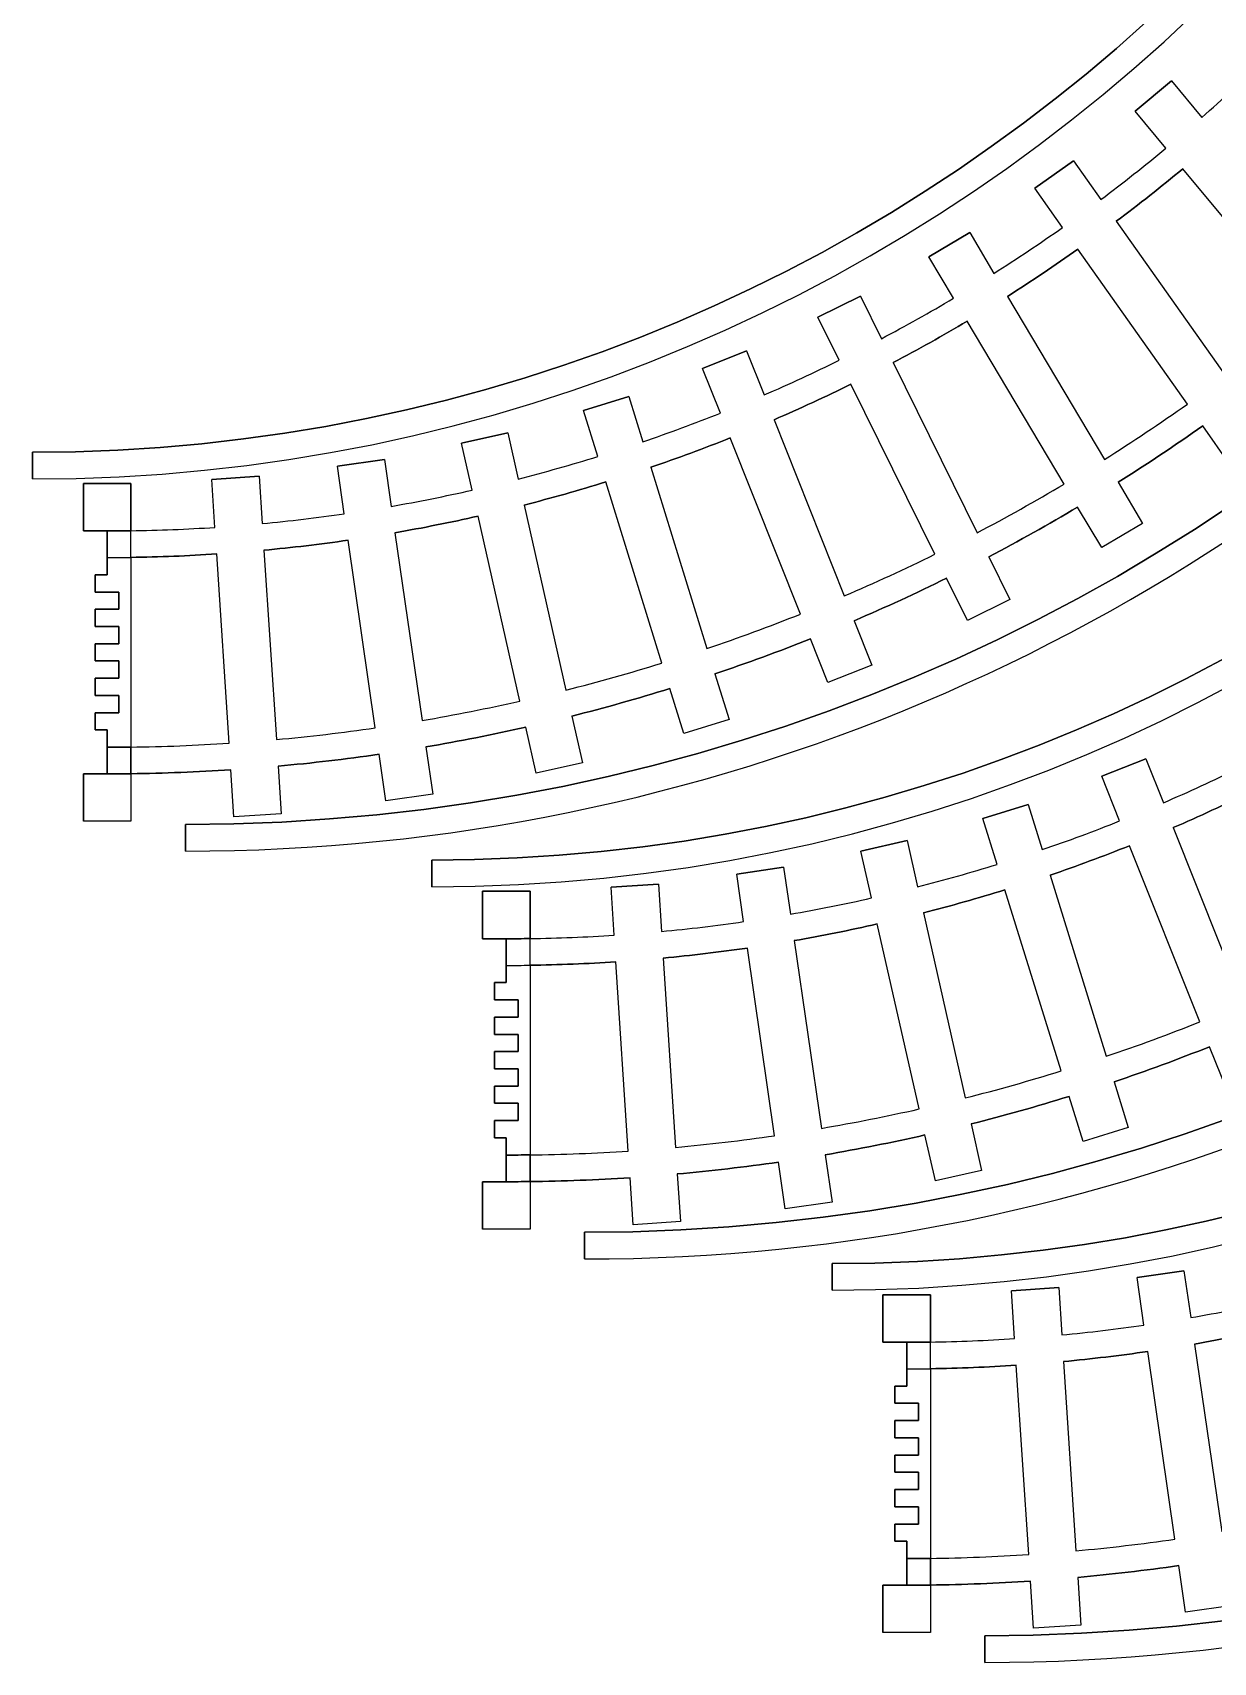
# Model space of a CAD drawing. Header units: millimetres. Extents: x 32 to 618, y 131 to 681.
# Drawn here: x 68.3 to 267.6, y 197.8 to 472.8 of the extents above; entities that cross this region are included whole.
import ezdxf

# ---------------------------------------------------------------- set-up
doc = ezdxf.new("R2010")
doc.units = ezdxf.units.MM
doc.layers.add('TechDraw', color=7, linetype='CONTINUOUS')

msp = doc.modelspace()

# ---------------------------------------------------------------- linework, layer by layer
at = {"layer": 'TechDraw', "color": 7}
for points in [[(259.5295, 453.2931), (254.3435, 459.5318), (260.4954, 464.6458), (265.6083, 458.4952)], [(259.5295, 453.2931), (254.3435, 459.5318), (260.4954, 464.6458), (265.6083, 458.4952)], [(260.4954, 464.6458), (254.3435, 459.5318)], [(260.4954, 464.6458), (265.6083, 458.4952)], [(259.5295, 453.2931), (254.3435, 459.5318)], [(242.11513, 439.9374), (237.43454, 446.5637), (243.9688, 451.1792), (248.58332, 444.6465)], [(242.11513, 439.9374), (237.43454, 446.5637), (243.9688, 451.1792), (248.58332, 444.6465)], [(243.9688, 451.1792), (237.43454, 446.5637)], [(243.9688, 451.1792), (248.58332, 444.6465)], [(282.8622, 425.2247), (262.4061, 449.8327)], [(282.8622, 425.2247), (262.4061, 449.8327)], [(242.11513, 439.9374), (237.43454, 446.5637)], [(251.18063, 440.9695), (269.6495, 414.8231)], [(251.18063, 440.9695), (269.6495, 414.8231)], [(223.7066, 427.9891), (219.5603, 434.9622), (226.4365, 439.0509), (230.5243, 432.1762)], [(223.7066, 427.9891), (219.5603, 434.9622), (226.4365, 439.0509), (230.5243, 432.1762)], [(226.4365, 439.0509), (219.5603, 434.9622)], [(226.4365, 439.0509), (230.5243, 432.1762)], [(223.7066, 427.9891), (219.5603, 434.9622)], [(263.1737, 410.1248), (244.71139, 436.2619)], [(263.1737, 410.1248), (244.71139, 436.2619)], [(204.4173, 417.5219), (200.8309, 424.7989), (208.0067, 428.3354), (211.5425, 421.1612)], [(204.4173, 417.5219), (200.8309, 424.7989), (208.0067, 428.3354), (211.5425, 421.1612)], [(208.0067, 428.3354), (200.8309, 424.7989)], [(208.0067, 428.3354), (211.5425, 421.1612)], [(232.82508, 428.3067), (249.18559, 400.792)], [(232.82508, 428.3067), (249.18559, 400.792)], [(204.4173, 417.5219), (200.8309, 424.7989)], [(242.36111, 396.616), (226.0064, 424.1212)], [(242.36111, 396.616), (226.0064, 424.1212)], [(184.3662, 408.6005), (181.3618, 416.1364), (188.793, 419.099), (191.755, 411.6695)], [(184.3662, 408.6005), (181.3618, 416.1364), (188.793, 419.099), (191.755, 411.6695)], [(188.793, 419.099), (181.3618, 416.1364)], [(188.793, 419.099), (191.755, 411.6695)], [(184.3662, 408.6005), (181.3618, 416.1364)], [(213.5326, 417.1232), (227.6839, 388.41)], [(213.5326, 417.1232), (227.6839, 388.41)], [(220.5528, 384.782), (206.4066, 413.4855)], [(220.5528, 384.782), (206.4066, 413.4855)], [(163.677, 401.28), (161.2731, 409.0281), (168.9139, 411.3986), (171.2838, 403.76)], [(163.677, 401.28), (161.2731, 409.0281), (168.9139, 411.3986), (171.2838, 403.76)], [(168.9139, 411.3986), (161.2731, 409.0281)], [(168.9139, 411.3986), (171.2838, 403.76)], [(272.2466, 411.1464), (276.8956, 404.565), (270.3613, 399.949), (265.7699, 406.4493)], [(272.2466, 411.1464), (276.8956, 404.565), (270.3613, 399.949), (265.7699, 406.4493)], [(163.677, 401.28), (161.2731, 409.0281)], [(193.4222, 407.4878), (205.277, 377.752)], [(193.4222, 407.4878), (205.277, 377.752)], [(142.4771, 395.605), (140.6891, 403.518), (148.4918, 405.2816), (150.2551, 397.48)], [(142.4771, 395.605), (140.6891, 403.518), (148.4918, 405.2816), (150.2551, 397.48)], [(148.4918, 405.2816), (140.6891, 403.518)], [(148.4918, 405.2816), (150.2551, 397.48)], [(197.8833, 374.696), (186.0327, 404.42)], [(197.8833, 374.696), (186.0327, 404.42)], [(270.3613, 399.949), (265.7699, 406.4493)], [(142.4771, 395.605), (140.6891, 403.518)], [(120.8971, 391.611), (119.7351, 399.64), (127.6531, 400.786), (128.7981, 392.87)], [(120.8971, 391.611), (119.7351, 399.64), (127.6531, 400.786), (128.7981, 392.87)], [(127.6531, 400.786), (119.7351, 399.64)], [(120.8971, 391.611), (119.7351, 399.64)], [(127.6531, 400.786), (128.7981, 392.87)], [(172.6177, 399.46), (182.103, 368.886)], [(172.6177, 399.46), (182.103, 368.886)], [(84.8591, 347.753), (84.8591, 339.728), (76.8591, 339.728), (76.8591, 347.728), (80.8591, 347.728), (80.8591, 352.228), (80.8591, 355.137), (78.8591, 355.137), (78.8591, 358.046), (80.8591, 358.046), (82.8591, 358.046), (82.8591, 360.955), (80.8591, 360.955), (78.8591, 360.955), (78.8591, 363.864), (80.8591, 363.864), (82.8591, 363.864), (82.8591, 366.773), (80.8591, 366.773), (78.8591, 366.773), (78.8591, 369.683), (80.8591, 369.683), (82.8591, 369.683), (82.8591, 372.592), (80.8591, 372.592), (78.8591, 372.592), (78.8591, 375.501), (80.8591, 375.501), (82.8591, 375.501), (82.8591, 378.41), (80.8591, 378.41), (78.8591, 378.41), (78.8591, 381.319), (80.8591, 381.319), (80.8591, 384.228), (80.8591, 388.728), (76.8591, 388.728), (76.8591, 396.728), (84.8591, 396.728), (84.8591, 388.757)], [(84.8591, 388.757), (84.8591, 396.728), (76.8591, 396.728), (76.8591, 388.728), (80.8591, 388.728)], [(84.8591, 396.728), (76.8591, 396.728)], [(76.8591, 388.728), (76.8591, 396.728)], [(84.8591, 388.757), (84.8591, 396.728)], [(99.0711, 389.322), (98.5421, 397.417), (106.5251, 397.939), (107.0461, 389.958)], [(99.0711, 389.322), (98.5421, 397.417), (106.5251, 397.939), (107.0461, 389.958)], [(106.5251, 397.939), (98.5421, 397.417)], [(99.0711, 389.322), (98.5421, 397.417)], [(106.5251, 397.939), (107.0461, 389.958)], [(174.4923, 366.419), (165.0104, 396.982)], [(174.4923, 366.419), (165.0104, 396.982)], [(251.48619, 396.923), (255.6045, 389.997), (248.72824, 385.908), (244.66098, 392.748)], [(251.48619, 396.923), (255.6045, 389.997), (248.72824, 385.908), (244.66098, 392.748)], [(251.48619, 396.923), (255.6045, 389.997)], [(150.524, 360.003), (143.4692, 391.216)], [(150.524, 360.003), (143.4692, 391.216)], [(151.2476, 393.089), (158.3048, 361.865)], [(151.2476, 393.089), (158.3048, 361.865)], [(248.72824, 385.908), (244.66098, 392.748)], [(80.8591, 388.728), (76.8591, 388.728)], [(80.8591, 388.728), (80.8591, 384.228)], [(80.8591, 384.228), (80.8591, 388.728)], [(84.8591, 384.256), (84.8591, 388.757)], [(84.8591, 384.256), (84.8591, 388.757)], [(84.8591, 384.228), (84.8591, 384.256), (84.8591, 388.757)], [(129.4431, 388.415), (134.0291, 356.733)], [(129.4431, 388.415), (134.0291, 356.733)], [(255.6045, 389.997), (248.72824, 385.908)], [(107.3401, 385.465), (109.4261, 353.522)], [(107.3401, 385.465), (109.4261, 353.522)], [(126.1261, 355.487), (121.5421, 387.157)], [(126.1261, 355.487), (121.5421, 387.157)], [(80.8591, 352.228), (80.8591, 355.137), (78.8591, 355.137), (78.8591, 358.046), (80.8591, 358.046), (82.8591, 358.046), (82.8591, 360.955), (80.8591, 360.955), (78.8591, 360.955), (78.8591, 363.864), (80.8591, 363.864), (82.8591, 363.864), (82.8591, 366.773), (80.8591, 366.773), (78.8591, 366.773), (78.8591, 369.683), (80.8591, 369.683), (82.8591, 369.683), (82.8591, 372.592), (80.8591, 372.592), (78.8591, 372.592), (78.8591, 375.501), (80.8591, 375.501), (82.8591, 375.501), (82.8591, 378.41), (80.8591, 378.41), (78.8591, 378.41), (78.8591, 381.319), (80.8591, 381.319), (80.8591, 384.228)], [(80.8591, 384.228), (80.8591, 381.319)], [(84.8591, 384.256), (84.8591, 384.228)], [(84.8591, 384.256), (84.8591, 384.228)], [(84.8591, 384.228), (84.8591, 352.253)], [(84.8591, 384.228), (84.8591, 352.253)], [(84.8591, 384.228), (84.8591, 352.253), (84.8591, 352.228)], [(101.4491, 352.9), (99.3641, 384.832)], [(101.4491, 352.9), (99.3641, 384.832)], [(101.4491, 352.9), (99.3641, 384.832)], [(229.6738, 384.372), (233.23603, 377.144), (226.0602, 373.607), (222.5421, 380.746)], [(229.6738, 384.372), (233.23603, 377.144), (226.0602, 373.607), (222.5421, 380.746)], [(229.6738, 384.372), (233.23603, 377.144)], [(80.8591, 381.319), (78.8591, 381.319)], [(78.8591, 381.319), (78.8591, 378.41)], [(226.0602, 373.607), (222.5421, 380.746)], [(78.8591, 378.41), (80.8591, 378.41)], [(82.8591, 378.41), (82.8591, 375.501), (80.8591, 375.501), (78.8591, 375.501)], [(80.8591, 378.41), (82.8591, 378.41)], [(233.23603, 377.144), (226.0602, 373.607)], [(78.8591, 375.501), (78.8591, 372.592)], [(78.8591, 372.592), (80.8591, 372.592)], [(82.8591, 372.592), (82.8591, 369.683), (80.8591, 369.683), (78.8591, 369.683)], [(80.8591, 372.592), (82.8591, 372.592)], [(206.944, 373.571), (209.9281, 366.086), (202.4969, 363.123), (199.5498, 370.516)], [(206.944, 373.571), (209.9281, 366.086), (202.4969, 363.123), (199.5498, 370.516)], [(206.944, 373.571), (209.9281, 366.086)], [(78.8591, 369.683), (78.8591, 366.773)], [(202.4969, 363.123), (199.5498, 370.516)], [(78.8591, 366.773), (80.8591, 366.773)], [(82.8591, 366.773), (82.8591, 363.864), (80.8591, 363.864), (78.8591, 363.864)], [(80.8591, 366.773), (82.8591, 366.773)], [(209.9281, 366.086), (202.4969, 363.123)], [(78.8591, 363.864), (78.8591, 360.955)], [(183.4368, 364.587), (185.8244, 356.891), (178.1837, 354.52), (175.8257, 362.121)], [(183.4368, 364.587), (185.8244, 356.891), (178.1837, 354.52), (175.8257, 362.121)], [(183.4368, 364.587), (185.8244, 356.891)], [(78.8591, 360.955), (80.8591, 360.955)], [(82.8591, 360.955), (82.8591, 358.046), (80.8591, 358.046), (78.8591, 358.046)], [(80.8591, 360.955), (82.8591, 360.955)], [(178.1837, 354.52), (175.8257, 362.121)], [(78.8591, 358.046), (78.8591, 355.137)], [(78.8591, 355.137), (80.8591, 355.137)], [(80.8591, 355.137), (80.8591, 352.228)], [(159.2972, 357.475), (161.0736, 349.615), (153.2705, 347.851), (151.516, 355.614)], [(159.2972, 357.475), (161.0736, 349.615), (153.2705, 347.851), (151.516, 355.614)], [(153.2705, 347.851), (151.516, 355.614)], [(159.2972, 357.475), (161.0736, 349.615)], [(185.8244, 356.891), (178.1837, 354.52)], [(80.8591, 347.728), (80.8591, 352.228)], [(80.8591, 352.228), (80.8591, 347.728)], [(84.8591, 347.753), (84.8591, 352.228), (84.8591, 352.253)], [(84.8591, 352.253), (84.8591, 352.228), (84.8591, 347.753)], [(84.8591, 352.228), (84.8591, 347.753), (84.8591, 339.728)], [(134.6741, 352.278), (135.8281, 344.304), (127.9111, 343.158), (126.7711, 351.034)], [(134.6741, 352.278), (135.8281, 344.304), (127.9111, 343.158), (126.7711, 351.034)], [(134.6741, 352.278), (135.8281, 344.304)], [(127.9111, 343.158), (126.7711, 351.034)], [(161.0736, 349.615), (153.2705, 347.851)], [(251.7453, 339.7776), (248.7409, 347.3135), (256.1721, 350.2761), (259.1341, 342.8466)], [(251.7453, 339.7776), (248.7409, 347.3135), (256.1721, 350.2761), (259.1341, 342.8466)], [(256.1721, 350.2761), (248.7409, 347.3135)], [(256.1721, 350.2761), (259.1341, 342.8466)], [(84.8591, 347.753), (84.8591, 339.728), (76.8591, 339.728), (76.8591, 347.728), (80.8591, 347.728)], [(80.8591, 347.728), (76.8591, 347.728)], [(76.8591, 347.728), (76.8591, 339.728)], [(109.7191, 349.03), (110.2441, 340.989), (102.2611, 340.468), (101.7421, 348.409)], [(109.7191, 349.03), (110.2441, 340.989), (102.2611, 340.468), (101.7421, 348.409)], [(102.2611, 340.468), (101.7421, 348.409)], [(109.7191, 349.03), (110.2441, 340.989)], [(251.7453, 339.7776), (248.7409, 347.3135)], [(135.8281, 344.304), (127.9111, 343.158)], [(231.0561, 332.4571), (228.6522, 340.2052), (236.293, 342.5757), (238.6629, 334.9371)], [(231.0561, 332.4571), (228.6522, 340.2052), (236.293, 342.5757), (238.6629, 334.9371)], [(236.293, 342.5757), (228.6522, 340.2052)], [(236.293, 342.5757), (238.6629, 334.9371)], [(84.8591, 339.728), (76.8591, 339.728)], [(94.072, 339.1922), (94.072, 334.6922)], [(94.072, 334.6922), (94.072, 339.1922)], [(110.2441, 340.989), (102.2611, 340.468)], [(231.0561, 332.4571), (228.6522, 340.2052)], [(260.8013, 338.6649), (272.6561, 308.9291)], [(260.8013, 338.6649), (272.6561, 308.9291)], [(209.8562, 326.7821), (208.0682, 334.6951), (215.8709, 336.4587), (217.6342, 328.6571)], [(209.8562, 326.7821), (208.0682, 334.6951), (215.8709, 336.4587), (217.6342, 328.6571)], [(215.8709, 336.4587), (208.0682, 334.6951)], [(215.8709, 336.4587), (217.6342, 328.6571)], [(265.2624, 305.8731), (253.4118, 335.5971)], [(265.2624, 305.8731), (253.4118, 335.5971)], [(209.8562, 326.7821), (208.0682, 334.6951)], [(188.2762, 322.7881), (187.1142, 330.8171), (195.0322, 331.9631), (196.1772, 324.0471)], [(188.2762, 322.7881), (187.1142, 330.8171), (195.0322, 331.9631), (196.1772, 324.0471)], [(195.0322, 331.9631), (187.1142, 330.8171)], [(188.2762, 322.7881), (187.1142, 330.8171)], [(195.0322, 331.9631), (196.1772, 324.0471)], [(239.9968, 330.6371), (249.4821, 300.0631)], [(239.9968, 330.6371), (249.4821, 300.0631)], [(152.2382, 278.9301), (152.2382, 270.9051), (144.2382, 270.9051), (144.2382, 278.9051), (148.2382, 278.9051), (148.2382, 283.4051), (148.2382, 286.3141), (146.2382, 286.3141), (146.2382, 289.2231), (148.2382, 289.2231), (150.2382, 289.2231), (150.2382, 292.1321), (148.2382, 292.1321), (146.2382, 292.1321), (146.2382, 295.0411), (148.2382, 295.0411), (150.2382, 295.0411), (150.2382, 297.9501), (148.2382, 297.9501), (146.2382, 297.9501), (146.2382, 300.8601), (148.2382, 300.8601), (150.2382, 300.8601), (150.2382, 303.7691), (148.2382, 303.7691), (146.2382, 303.7691), (146.2382, 306.6781), (148.2382, 306.6781), (150.2382, 306.6781), (150.2382, 309.5871), (148.2382, 309.5871), (146.2382, 309.5871), (146.2382, 312.4961), (148.2382, 312.4961), (148.2382, 315.4051), (148.2382, 319.9051), (144.2382, 319.9051), (144.2382, 327.9051), (152.2382, 327.9051), (152.2382, 319.9341)], [(152.2382, 319.9341), (152.2382, 327.9051), (144.2382, 327.9051), (144.2382, 319.9051), (148.2382, 319.9051)], [(152.2382, 327.9051), (144.2382, 327.9051)], [(144.2382, 319.9051), (144.2382, 327.9051)], [(152.2382, 319.9341), (152.2382, 327.9051)], [(166.4502, 320.4991), (165.9212, 328.5941), (173.9042, 329.1161), (174.4252, 321.1351)], [(166.4502, 320.4991), (165.9212, 328.5941), (173.9042, 329.1161), (174.4252, 321.1351)], [(173.9042, 329.1161), (165.9212, 328.5941)], [(166.4502, 320.4991), (165.9212, 328.5941)], [(173.9042, 329.1161), (174.4252, 321.1351)], [(241.8714, 297.5961), (232.3895, 328.1591)], [(241.8714, 297.5961), (232.3895, 328.1591)], [(217.9031, 291.1801), (210.8483, 322.3931)], [(217.9031, 291.1801), (210.8483, 322.3931)], [(218.6267, 324.2661), (225.6839, 293.0421)], [(218.6267, 324.2661), (225.6839, 293.0421)], [(148.2382, 319.9051), (144.2382, 319.9051)], [(148.2382, 319.9051), (148.2382, 315.4051)], [(148.2382, 315.4051), (148.2382, 319.9051)], [(152.2382, 315.4331), (152.2382, 319.9341)], [(152.2382, 315.4331), (152.2382, 319.9341)], [(152.2382, 315.4051), (152.2382, 315.4331), (152.2382, 319.9341)], [(196.8222, 319.5921), (201.4082, 287.9101)], [(196.8222, 319.5921), (201.4082, 287.9101)], [(174.7192, 316.6421), (176.8052, 284.6991)], [(174.7192, 316.6421), (176.8052, 284.6991)], [(193.5052, 286.6641), (188.9212, 318.3341)], [(193.5052, 286.6641), (188.9212, 318.3341)], [(148.2382, 283.4051), (148.2382, 286.3141), (146.2382, 286.3141), (146.2382, 289.2231), (148.2382, 289.2231), (150.2382, 289.2231), (150.2382, 292.1321), (148.2382, 292.1321), (146.2382, 292.1321), (146.2382, 295.0411), (148.2382, 295.0411), (150.2382, 295.0411), (150.2382, 297.9501), (148.2382, 297.9501), (146.2382, 297.9501), (146.2382, 300.8601), (148.2382, 300.8601), (150.2382, 300.8601), (150.2382, 303.7691), (148.2382, 303.7691), (146.2382, 303.7691), (146.2382, 306.6781), (148.2382, 306.6781), (150.2382, 306.6781), (150.2382, 309.5871), (148.2382, 309.5871), (146.2382, 309.5871), (146.2382, 312.4961), (148.2382, 312.4961), (148.2382, 315.4051)], [(148.2382, 315.4051), (148.2382, 312.4961)], [(152.2382, 315.4331), (152.2382, 315.4051)], [(152.2382, 315.4331), (152.2382, 315.4051)], [(152.2382, 315.4051), (152.2382, 283.4301)], [(152.2382, 315.4051), (152.2382, 283.4301)], [(152.2382, 315.4051), (152.2382, 283.4301), (152.2382, 283.4051)], [(168.8282, 284.0771), (166.7432, 316.0091)], [(168.8282, 284.0771), (166.7432, 316.0091)], [(168.8282, 284.0771), (166.7432, 316.0091)], [(148.2382, 312.4961), (146.2382, 312.4961)], [(146.2382, 312.4961), (146.2382, 309.5871)], [(146.2382, 309.5871), (148.2382, 309.5871)], [(150.2382, 309.5871), (150.2382, 306.6781), (148.2382, 306.6781), (146.2382, 306.6781)], [(148.2382, 309.5871), (150.2382, 309.5871)], [(146.2382, 306.6781), (146.2382, 303.7691)], [(146.2382, 303.7691), (148.2382, 303.7691)], [(150.2382, 303.7691), (150.2382, 300.8601), (148.2382, 300.8601), (146.2382, 300.8601)], [(148.2382, 303.7691), (150.2382, 303.7691)], [(274.3231, 304.7481), (277.3072, 297.2631), (269.876, 294.3001), (266.9289, 301.6931)], [(274.3231, 304.7481), (277.3072, 297.2631), (269.876, 294.3001), (266.9289, 301.6931)], [(146.2382, 300.8601), (146.2382, 297.9501)], [(269.876, 294.3001), (266.9289, 301.6931)], [(146.2382, 297.9501), (148.2382, 297.9501)], [(150.2382, 297.9501), (150.2382, 295.0411), (148.2382, 295.0411), (146.2382, 295.0411)], [(148.2382, 297.9501), (150.2382, 297.9501)], [(146.2382, 295.0411), (146.2382, 292.1321)], [(250.8159, 295.7641), (253.2035, 288.0681), (245.5628, 285.6971), (243.2048, 293.2981)], [(250.8159, 295.7641), (253.2035, 288.0681), (245.5628, 285.6971), (243.2048, 293.2981)], [(250.8159, 295.7641), (253.2035, 288.0681)], [(146.2382, 292.1321), (148.2382, 292.1321)], [(150.2382, 292.1321), (150.2382, 289.2231), (148.2382, 289.2231), (146.2382, 289.2231)], [(148.2382, 292.1321), (150.2382, 292.1321)], [(245.5628, 285.6971), (243.2048, 293.2981)], [(146.2382, 289.2231), (146.2382, 286.3141)], [(146.2382, 286.3141), (148.2382, 286.3141)], [(148.2382, 286.3141), (148.2382, 283.4051)], [(226.6763, 288.6521), (228.4527, 280.7921), (220.6496, 279.0281), (218.8951, 286.7911)], [(226.6763, 288.6521), (228.4527, 280.7921), (220.6496, 279.0281), (218.8951, 286.7911)], [(220.6496, 279.0281), (218.8951, 286.7911)], [(226.6763, 288.6521), (228.4527, 280.7921)], [(253.2035, 288.0681), (245.5628, 285.6971)], [(148.2382, 278.9051), (148.2382, 283.4051)], [(148.2382, 283.4051), (148.2382, 278.9051)], [(152.2382, 278.9301), (152.2382, 283.4051), (152.2382, 283.4301)], [(152.2382, 283.4301), (152.2382, 283.4051), (152.2382, 278.9301)], [(152.2382, 283.4051), (152.2382, 278.9301), (152.2382, 270.9051)], [(202.0532, 283.4551), (203.2072, 275.4811), (195.2902, 274.3351), (194.1502, 282.2111)], [(202.0532, 283.4551), (203.2072, 275.4811), (195.2902, 274.3351), (194.1502, 282.2111)], [(202.0532, 283.4551), (203.2072, 275.4811)], [(195.2902, 274.3351), (194.1502, 282.2111)], [(228.4527, 280.7921), (220.6496, 279.0281)], [(152.2382, 278.9301), (152.2382, 270.9051), (144.2382, 270.9051), (144.2382, 278.9051), (148.2382, 278.9051)], [(148.2382, 278.9051), (144.2382, 278.9051)], [(144.2382, 278.9051), (144.2382, 270.9051)], [(177.0982, 280.2071), (177.6232, 272.1661), (169.6402, 271.6451), (169.1212, 279.5861)], [(177.0982, 280.2071), (177.6232, 272.1661), (169.6402, 271.6451), (169.1212, 279.5861)], [(169.6402, 271.6451), (169.1212, 279.5861)], [(177.0982, 280.2071), (177.6232, 272.1661)], [(203.2072, 275.4811), (195.2902, 274.3351)], [(152.2382, 270.9051), (144.2382, 270.9051)], [(161.451, 270.3693), (161.451, 265.8693)], [(161.451, 265.8693), (161.451, 270.3693)], [(177.6232, 272.1661), (169.6402, 271.6451)], [(255.843, 254.7105), (254.681, 262.7395), (262.599, 263.8855), (263.744, 255.9695)], [(255.843, 254.7105), (254.681, 262.7395), (262.599, 263.8855), (263.744, 255.9695)], [(262.599, 263.8855), (254.681, 262.7395)], [(255.843, 254.7105), (254.681, 262.7395)], [(262.599, 263.8855), (263.744, 255.9695)], [(219.805, 210.8525), (219.805, 202.8275), (211.805, 202.8275), (211.805, 210.8275), (215.805, 210.8275), (215.805, 215.3275), (215.805, 218.2365), (213.805, 218.2365), (213.805, 221.1455), (215.805, 221.1455), (217.805, 221.1455), (217.805, 224.0545), (215.805, 224.0545), (213.805, 224.0545), (213.805, 226.9635), (215.805, 226.9635), (217.805, 226.9635), (217.805, 229.8725), (215.805, 229.8725), (213.805, 229.8725), (213.805, 232.7825), (215.805, 232.7825), (217.805, 232.7825), (217.805, 235.6915), (215.805, 235.6915), (213.805, 235.6915), (213.805, 238.6005), (215.805, 238.6005), (217.805, 238.6005), (217.805, 241.5095), (215.805, 241.5095), (213.805, 241.5095), (213.805, 244.4185), (215.805, 244.4185), (215.805, 247.3275), (215.805, 251.8275), (211.805, 251.8275), (211.805, 259.8275), (219.805, 259.8275), (219.805, 251.8565)], [(219.805, 251.8565), (219.805, 259.8275), (211.805, 259.8275), (211.805, 251.8275), (215.805, 251.8275)], [(219.805, 259.8275), (211.805, 259.8275)], [(211.805, 251.8275), (211.805, 259.8275)], [(219.805, 251.8565), (219.805, 259.8275)], [(234.017, 252.4215), (233.488, 260.5165), (241.471, 261.0385), (241.992, 253.0575)], [(234.017, 252.4215), (233.488, 260.5165), (241.471, 261.0385), (241.992, 253.0575)], [(241.471, 261.0385), (233.488, 260.5165)], [(234.017, 252.4215), (233.488, 260.5165)], [(241.471, 261.0385), (241.992, 253.0575)], [(215.805, 251.8275), (211.805, 251.8275)], [(215.805, 251.8275), (215.805, 247.3275)], [(215.805, 247.3275), (215.805, 251.8275)], [(219.805, 247.3555), (219.805, 251.8565)], [(219.805, 247.3555), (219.805, 251.8565)], [(219.805, 247.3275), (219.805, 247.3555), (219.805, 251.8565)], [(264.389, 251.5145), (268.975, 219.8325)], [(264.389, 251.5145), (268.975, 219.8325)], [(236.395, 215.9995), (234.31, 247.9315)], [(236.395, 215.9995), (234.31, 247.9315)], [(236.395, 215.9995), (234.31, 247.9315)], [(242.286, 248.5645), (244.372, 216.6215)], [(242.286, 248.5645), (244.372, 216.6215)], [(261.072, 218.5865), (256.488, 250.2565)], [(261.072, 218.5865), (256.488, 250.2565)], [(215.805, 215.3275), (215.805, 218.2365), (213.805, 218.2365), (213.805, 221.1455), (215.805, 221.1455), (217.805, 221.1455), (217.805, 224.0545), (215.805, 224.0545), (213.805, 224.0545), (213.805, 226.9635), (215.805, 226.9635), (217.805, 226.9635), (217.805, 229.8725), (215.805, 229.8725), (213.805, 229.8725), (213.805, 232.7825), (215.805, 232.7825), (217.805, 232.7825), (217.805, 235.6915), (215.805, 235.6915), (213.805, 235.6915), (213.805, 238.6005), (215.805, 238.6005), (217.805, 238.6005), (217.805, 241.5095), (215.805, 241.5095), (213.805, 241.5095), (213.805, 244.4185), (215.805, 244.4185), (215.805, 247.3275)], [(215.805, 247.3275), (215.805, 244.4185)], [(219.805, 247.3555), (219.805, 247.3275)], [(219.805, 247.3555), (219.805, 247.3275)], [(219.805, 247.3275), (219.805, 215.3525)], [(219.805, 247.3275), (219.805, 215.3525)], [(219.805, 247.3275), (219.805, 215.3525), (219.805, 215.3275)], [(215.805, 244.4185), (213.805, 244.4185)], [(213.805, 244.4185), (213.805, 241.5095)], [(213.805, 241.5095), (215.805, 241.5095)], [(217.805, 241.5095), (217.805, 238.6005), (215.805, 238.6005), (213.805, 238.6005)], [(215.805, 241.5095), (217.805, 241.5095)], [(213.805, 238.6005), (213.805, 235.6915)], [(213.805, 235.6915), (215.805, 235.6915)], [(217.805, 235.6915), (217.805, 232.7825), (215.805, 232.7825), (213.805, 232.7825)], [(215.805, 235.6915), (217.805, 235.6915)], [(213.805, 232.7825), (213.805, 229.8725)], [(213.805, 229.8725), (215.805, 229.8725)], [(217.805, 229.8725), (217.805, 226.9635), (215.805, 226.9635), (213.805, 226.9635)], [(215.805, 229.8725), (217.805, 229.8725)], [(213.805, 226.9635), (213.805, 224.0545)], [(213.805, 224.0545), (215.805, 224.0545)], [(217.805, 224.0545), (217.805, 221.1455), (215.805, 221.1455), (213.805, 221.1455)], [(215.805, 224.0545), (217.805, 224.0545)], [(213.805, 221.1455), (213.805, 218.2365)], [(213.805, 218.2365), (215.805, 218.2365)], [(215.805, 218.2365), (215.805, 215.3275)], [(215.805, 210.8275), (215.805, 215.3275)], [(215.805, 215.3275), (215.805, 210.8275)], [(219.805, 210.8525), (219.805, 215.3275), (219.805, 215.3525)], [(219.805, 215.3525), (219.805, 215.3275), (219.805, 210.8525)], [(219.805, 215.3275), (219.805, 210.8525), (219.805, 202.8275)], [(269.62, 215.3775), (270.774, 207.4035), (262.857, 206.2575), (261.717, 214.1335)], [(269.62, 215.3775), (270.774, 207.4035), (262.857, 206.2575), (261.717, 214.1335)], [(244.665, 212.1295), (245.19, 204.0885), (237.207, 203.5675), (236.688, 211.5085)], [(244.665, 212.1295), (245.19, 204.0885), (237.207, 203.5675), (236.688, 211.5085)], [(244.665, 212.1295), (245.19, 204.0885)], [(262.857, 206.2575), (261.717, 214.1335)], [(219.805, 210.8525), (219.805, 202.8275), (211.805, 202.8275), (211.805, 210.8275), (215.805, 210.8275)], [(215.805, 210.8275), (211.805, 210.8275)], [(211.805, 210.8275), (211.805, 202.8275)], [(237.207, 203.5675), (236.688, 211.5085)], [(270.774, 207.4035), (262.857, 206.2575)], [(245.19, 204.0885), (237.207, 203.5675)], [(219.805, 202.8275), (211.805, 202.8275)], [(229.019, 202.292), (229.019, 197.792)], [(229.019, 197.792), (229.019, 202.292)]]:
    msp.add_lwpolyline(points, dxfattribs=at)
for points in [[(68.29, 401.997), (68.29, 397.497)], [(135.669, 333.1741), (135.669, 328.6741)], [(203.236, 265.0964), (203.236, 260.5964)]]:
    msp.add_lwpolyline(points, close=True, dxfattribs=at)
for points in [[(68.29, 397.497), (225.13887, 397.497), (352.29, 524.64813), (352.29, 681.497)], [(347.79, 681.497), (347.79, 527.13341), (222.65359, 401.997), (68.29, 401.997)], [(68.29, 397.497), (225.13887, 397.497), (352.29, 524.64813), (352.29, 681.497)], [(68.29, 401.997), (222.65359, 401.997), (347.79, 527.13341), (347.79, 681.497)], [(94.072, 334.6922), (271.0793, 334.6922), (414.572, 478.1849), (414.572, 655.1922)], [(410.072, 655.1922), (410.072, 480.6702), (268.594, 339.1922), (94.072, 339.1922)], [(94.072, 334.6922), (271.0793, 334.6922), (414.572, 478.1849), (414.572, 655.1922)], [(94.072, 339.1922), (268.594, 339.1922), (410.072, 480.6702), (410.072, 655.1922)], [(135.669, 328.6741), (292.51787, 328.6741), (419.669, 455.82523), (419.669, 612.6741)], [(415.169, 612.6741), (415.169, 458.31051), (290.03259, 333.1741), (135.669, 333.1741)], [(135.669, 328.6741), (292.51787, 328.6741), (419.669, 455.82523), (419.669, 612.6741)], [(135.669, 333.1741), (290.03259, 333.1741), (415.169, 458.31051), (415.169, 612.6741)], [(161.451, 265.8693), (338.4583, 265.8693), (481.951, 409.362), (481.951, 586.3693)], [(477.451, 586.3693), (477.451, 411.8473), (335.973, 270.3693), (161.451, 270.3693)], [(161.451, 265.8693), (338.4583, 265.8693), (481.951, 409.362), (481.951, 586.3693)], [(161.451, 270.3693), (335.973, 270.3693), (477.451, 411.8473), (477.451, 586.3693)], [(203.236, 260.5964), (360.08487, 260.5964), (487.236, 387.74753), (487.236, 544.5964)], [(482.736, 544.5964), (482.736, 390.23281), (357.59959, 265.0964), (203.236, 265.0964)], [(203.236, 260.5964), (360.08487, 260.5964), (487.236, 387.74753), (487.236, 544.5964)], [(203.236, 265.0964), (357.59959, 265.0964), (482.736, 390.23281), (482.736, 544.5964)], [(229.019, 197.792), (406.0263, 197.792), (549.519, 341.2847), (549.519, 518.292)], [(545.019, 518.292), (545.019, 343.77), (403.541, 202.292), (229.019, 202.292)], [(229.019, 197.792), (406.0263, 197.792), (549.519, 341.2847), (549.519, 518.292)], [(229.019, 202.292), (403.541, 202.292), (545.019, 343.77), (545.019, 518.292)], [(265.6083, 458.4952), (269.098, 461.5692), (272.5104, 464.7298), (275.8423, 467.9741)], [(265.6083, 458.4952), (269.098, 461.5692), (272.5104, 464.7298), (275.8423, 467.9741)], [(265.6083, 458.4952), (269.098, 461.5692), (272.5104, 464.7298), (275.8423, 467.9741)], [(248.58332, 444.6465), (252.30342, 447.4372), (255.9533, 450.3203), (259.5295, 453.2931)], [(248.58332, 444.6465), (252.30342, 447.4372), (255.9533, 450.3203), (259.5295, 453.2931)], [(248.58332, 444.6465), (252.30342, 447.4372), (255.9533, 450.3203), (259.5295, 453.2931)], [(262.4061, 449.8327), (258.7393, 446.7845), (254.9963, 443.8292), (251.18063, 440.9695)], [(251.18063, 440.9695), (254.9963, 443.8292), (258.7393, 446.7845), (262.4061, 449.8327)], [(230.5243, 432.1762), (234.45186, 434.6664), (238.31668, 437.2543), (242.11513, 439.9374)], [(230.5243, 432.1762), (234.45186, 434.6664), (238.31668, 437.2543), (242.11513, 439.9374)], [(230.5243, 432.1762), (234.45186, 434.6664), (238.31668, 437.2543), (242.11513, 439.9374)], [(244.71139, 436.2619), (240.8167, 433.5108), (236.85334, 430.8582), (232.82508, 428.3067)], [(232.82508, 428.3067), (236.85334, 430.8582), (240.8167, 433.5108), (244.71139, 436.2619)], [(211.5425, 421.1612), (215.6534, 423.3356), (219.7093, 425.6123), (223.7066, 427.9891)], [(211.5425, 421.1612), (215.6534, 423.3356), (219.7093, 425.6123), (223.7066, 427.9891)], [(211.5425, 421.1612), (215.6534, 423.3356), (219.7093, 425.6123), (223.7066, 427.9891)], [(226.0064, 424.1212), (221.9079, 421.6842), (217.7486, 419.3508), (213.5326, 417.1232)], [(213.5326, 417.1232), (217.7486, 419.3508), (221.9079, 421.6842), (226.0064, 424.1212)], [(191.755, 411.6695), (196.0238, 413.5147), (200.2459, 415.4661), (204.4173, 417.5219)], [(191.755, 411.6695), (196.0238, 413.5147), (200.2459, 415.4661), (204.4173, 417.5219)], [(191.755, 411.6695), (196.0238, 413.5147), (200.2459, 415.4661), (204.4173, 417.5219)], [(206.4066, 413.4855), (202.1295, 411.3776), (197.8, 409.3777), (193.4222, 407.4878)], [(193.4222, 407.4878), (197.8, 409.3777), (202.1295, 411.3776), (206.4066, 413.4855)], [(249.18559, 400.792), (253.9302, 403.778), (258.5946, 406.8903), (263.1737, 410.1248)], [(249.18559, 400.792), (253.9302, 403.778), (258.5946, 406.8903), (263.1737, 410.1248)], [(171.2838, 403.76), (175.6842, 405.2641), (180.0464, 406.8783), (184.3662, 408.6005)], [(171.2838, 403.76), (175.6842, 405.2641), (180.0464, 406.8783), (184.3662, 408.6005)], [(171.2838, 403.76), (175.6842, 405.2641), (180.0464, 406.8783), (184.3662, 408.6005)], [(186.0327, 404.42), (181.6034, 402.655), (177.1303, 401.001), (172.6177, 399.46)], [(172.6177, 399.46), (177.1303, 401.001), (181.6034, 402.655), (186.0327, 404.42)], [(265.7699, 406.4493), (261.0946, 403.147), (256.3317, 399.97), (251.48619, 396.923)], [(265.7699, 406.4493), (261.0946, 403.147), (256.3317, 399.97), (251.48619, 396.923)], [(251.48619, 396.923), (256.3317, 399.97), (261.0946, 403.147), (265.7699, 406.4493)], [(150.2551, 397.48), (154.76, 398.635), (159.2353, 399.902), (163.677, 401.28)], [(150.2551, 397.48), (154.76, 398.635), (159.2353, 399.902), (163.677, 401.28)], [(150.2551, 397.48), (154.76, 398.635), (159.2353, 399.902), (163.677, 401.28)], [(165.0104, 396.982), (160.4562, 395.569), (155.8671, 394.271), (151.2476, 393.089)], [(151.2476, 393.089), (155.8671, 394.271), (160.4562, 395.569), (165.0104, 396.982)], [(227.6839, 388.41), (232.6482, 391.014), (237.54237, 393.751), (242.36111, 396.616)], [(227.6839, 388.41), (232.6482, 391.014), (237.54237, 393.751), (242.36111, 396.616)], [(128.7981, 392.87), (133.3801, 393.668), (137.9411, 394.58), (142.4771, 395.605)], [(128.7981, 392.87), (133.3801, 393.668), (137.9411, 394.58), (142.4771, 395.605)], [(128.7981, 392.87), (133.3801, 393.668), (137.9411, 394.58), (142.4771, 395.605)], [(107.0461, 389.958), (111.6761, 390.393), (116.2951, 390.944), (120.8971, 391.611)], [(107.0461, 389.958), (111.6761, 390.393), (116.2951, 390.944), (120.8971, 391.611)], [(107.0461, 389.958), (111.6761, 390.393), (116.2951, 390.944), (120.8971, 391.611)], [(143.4692, 391.216), (138.8181, 390.164), (134.1411, 389.23), (129.4431, 388.415)], [(129.4431, 388.415), (134.1411, 389.23), (138.8181, 390.164), (143.4692, 391.216)], [(244.66098, 392.748), (239.74097, 389.823), (234.74346, 387.03), (229.6738, 384.372)], [(244.66098, 392.748), (239.74097, 389.823), (234.74346, 387.03), (229.6738, 384.372)], [(229.6738, 384.372), (234.74346, 387.03), (239.74097, 389.823), (244.66098, 392.748)], [(80.8591, 388.728), (82.1921, 388.728), (83.5251, 388.738), (84.8591, 388.757)], [(84.8591, 388.757), (83.5251, 388.738), (82.1921, 388.728), (80.8591, 388.728)], [(80.8591, 388.728), (82.1921, 388.728), (83.5251, 388.738), (84.8591, 388.757)], [(84.8591, 388.757), (89.6001, 388.824), (94.3391, 389.013), (99.0711, 389.322)], [(84.8591, 388.757), (89.6001, 388.824), (94.3391, 389.013), (99.0711, 389.322)], [(84.8591, 388.757), (89.6001, 388.824), (94.3391, 389.013), (99.0711, 389.322)], [(121.5421, 387.157), (116.8231, 386.474), (112.0871, 385.91), (107.3401, 385.465)], [(107.3401, 385.465), (112.0871, 385.91), (116.8231, 386.474), (121.5421, 387.157)], [(80.8591, 384.228), (82.1921, 384.228), (83.5251, 384.237), (84.8591, 384.256)], [(80.8591, 384.228), (82.1921, 384.228), (83.5251, 384.237), (84.8591, 384.256)], [(80.8591, 384.228), (82.1921, 384.228), (83.5251, 384.237), (84.8591, 384.256)], [(99.3641, 384.832), (94.5351, 384.516), (89.6981, 384.324), (84.8591, 384.256)], [(99.3641, 384.832), (94.5351, 384.516), (89.6981, 384.324), (84.8591, 384.256)], [(84.8591, 384.256), (89.6981, 384.324), (94.5351, 384.516), (99.3641, 384.832)], [(205.277, 377.752), (210.4304, 379.96), (215.5241, 382.304), (220.5528, 384.782)], [(205.277, 377.752), (210.4304, 379.96), (215.5241, 382.304), (220.5528, 384.782)], [(222.5421, 380.746), (217.4078, 378.215), (212.2065, 375.823), (206.944, 373.571)], [(222.5421, 380.746), (217.4078, 378.215), (212.2065, 375.823), (206.944, 373.571)], [(206.944, 373.571), (212.2065, 375.823), (217.4078, 378.215), (222.5421, 380.746)], [(182.103, 368.886), (187.4137, 370.682), (192.6757, 372.619), (197.8833, 374.696)], [(182.103, 368.886), (187.4137, 370.682), (192.6757, 372.619), (197.8833, 374.696)], [(199.5498, 370.516), (194.2327, 368.396), (188.8598, 366.419), (183.4368, 364.587)], [(199.5498, 370.516), (194.2327, 368.396), (188.8598, 366.419), (183.4368, 364.587)], [(183.4368, 364.587), (188.8598, 366.419), (194.2327, 368.396), (199.5498, 370.516)], [(158.3048, 361.865), (163.7401, 363.239), (169.1378, 364.758), (174.4923, 366.419)], [(158.3048, 361.865), (163.7401, 363.239), (169.1378, 364.758), (174.4923, 366.419)], [(175.8257, 362.121), (170.3586, 360.425), (164.8472, 358.876), (159.2972, 357.475)], [(175.8257, 362.121), (170.3586, 360.425), (164.8472, 358.876), (159.2972, 357.475)], [(159.2972, 357.475), (164.8472, 358.876), (170.3586, 360.425), (175.8257, 362.121)], [(134.0291, 356.733), (139.5551, 357.677), (145.0556, 358.767), (150.524, 360.003)], [(134.0291, 356.733), (139.5551, 357.677), (145.0556, 358.767), (150.524, 360.003)], [(109.4261, 353.522), (115.0091, 354.029), (120.5781, 354.684), (126.1261, 355.487)], [(109.4261, 353.522), (115.0091, 354.029), (120.5781, 354.684), (126.1261, 355.487)], [(151.516, 355.614), (145.9328, 354.352), (140.3171, 353.24), (134.6741, 352.278)], [(151.516, 355.614), (145.9328, 354.352), (140.3171, 353.24), (134.6741, 352.278)], [(134.6741, 352.278), (140.3171, 353.24), (145.9328, 354.352), (151.516, 355.614)], [(84.8591, 352.253), (83.5251, 352.236), (82.1921, 352.228), (80.8591, 352.228)], [(80.8591, 352.228), (82.1921, 352.228), (83.5251, 352.236), (84.8591, 352.253)], [(80.8591, 352.228), (82.1921, 352.228), (83.5251, 352.236), (84.8591, 352.253)], [(84.8591, 352.253), (90.3931, 352.323), (95.9261, 352.539), (101.4491, 352.9)], [(84.8591, 352.253), (90.3931, 352.323), (95.9261, 352.539), (101.4491, 352.9)], [(84.8591, 352.253), (90.3931, 352.323), (95.9261, 352.539), (101.4491, 352.9)], [(126.7711, 351.034), (121.1061, 350.214), (115.4201, 349.545), (109.7191, 349.03)], [(126.7711, 351.034), (121.1061, 350.214), (115.4201, 349.545), (109.7191, 349.03)], [(109.7191, 349.03), (115.4201, 349.545), (121.1061, 350.214), (126.7711, 351.034)], [(80.8591, 347.728), (82.1921, 347.728), (83.5251, 347.736), (84.8591, 347.753)], [(84.8591, 347.753), (83.5251, 347.736), (82.1921, 347.728), (80.8591, 347.728)], [(80.8591, 347.728), (82.1921, 347.728), (83.5251, 347.736), (84.8591, 347.753)], [(101.7421, 348.409), (96.1211, 348.042), (90.4911, 347.823), (84.8591, 347.753)], [(101.7421, 348.409), (96.1211, 348.042), (90.4911, 347.823), (84.8591, 347.753)], [(84.8591, 347.753), (90.4911, 347.823), (96.1211, 348.042), (101.7421, 348.409)], [(259.1341, 342.8466), (263.4029, 344.6918), (267.625, 346.6432), (271.7964, 348.699)], [(259.1341, 342.8466), (263.4029, 344.6918), (267.625, 346.6432), (271.7964, 348.699)], [(259.1341, 342.8466), (263.4029, 344.6918), (267.625, 346.6432), (271.7964, 348.699)], [(273.7857, 344.6626), (269.5086, 342.5547), (265.1791, 340.5548), (260.8013, 338.6649)], [(260.8013, 338.6649), (265.1791, 340.5548), (269.5086, 342.5547), (273.7857, 344.6626)], [(238.6629, 334.9371), (243.0633, 336.4412), (247.4255, 338.0554), (251.7453, 339.7776)], [(238.6629, 334.9371), (243.0633, 336.4412), (247.4255, 338.0554), (251.7453, 339.7776)], [(238.6629, 334.9371), (243.0633, 336.4412), (247.4255, 338.0554), (251.7453, 339.7776)], [(253.4118, 335.5971), (248.9825, 333.8321), (244.5094, 332.1781), (239.9968, 330.6371)], [(239.9968, 330.6371), (244.5094, 332.1781), (248.9825, 333.8321), (253.4118, 335.5971)], [(217.6342, 328.6571), (222.1391, 329.8121), (226.6144, 331.0791), (231.0561, 332.4571)], [(217.6342, 328.6571), (222.1391, 329.8121), (226.6144, 331.0791), (231.0561, 332.4571)], [(217.6342, 328.6571), (222.1391, 329.8121), (226.6144, 331.0791), (231.0561, 332.4571)], [(232.3895, 328.1591), (227.8353, 326.7461), (223.2462, 325.4481), (218.6267, 324.2661)], [(218.6267, 324.2661), (223.2462, 325.4481), (227.8353, 326.7461), (232.3895, 328.1591)], [(196.1772, 324.0471), (200.7592, 324.8451), (205.3202, 325.7571), (209.8562, 326.7821)], [(196.1772, 324.0471), (200.7592, 324.8451), (205.3202, 325.7571), (209.8562, 326.7821)], [(196.1772, 324.0471), (200.7592, 324.8451), (205.3202, 325.7571), (209.8562, 326.7821)], [(174.4252, 321.1351), (179.0552, 321.5701), (183.6742, 322.1211), (188.2762, 322.7881)], [(174.4252, 321.1351), (179.0552, 321.5701), (183.6742, 322.1211), (188.2762, 322.7881)], [(174.4252, 321.1351), (179.0552, 321.5701), (183.6742, 322.1211), (188.2762, 322.7881)], [(210.8483, 322.3931), (206.1972, 321.3411), (201.5202, 320.4071), (196.8222, 319.5921)], [(196.8222, 319.5921), (201.5202, 320.4071), (206.1972, 321.3411), (210.8483, 322.3931)], [(148.2382, 319.9051), (149.5712, 319.9051), (150.9042, 319.9151), (152.2382, 319.9341)], [(152.2382, 319.9341), (150.9042, 319.9151), (149.5712, 319.9051), (148.2382, 319.9051)], [(148.2382, 319.9051), (149.5712, 319.9051), (150.9042, 319.9151), (152.2382, 319.9341)], [(152.2382, 319.9341), (156.9792, 320.0011), (161.7182, 320.1901), (166.4502, 320.4991)], [(152.2382, 319.9341), (156.9792, 320.0011), (161.7182, 320.1901), (166.4502, 320.4991)], [(152.2382, 319.9341), (156.9792, 320.0011), (161.7182, 320.1901), (166.4502, 320.4991)], [(188.9212, 318.3341), (184.2022, 317.6511), (179.4662, 317.0871), (174.7192, 316.6421)], [(174.7192, 316.6421), (179.4662, 317.0871), (184.2022, 317.6511), (188.9212, 318.3341)], [(148.2382, 315.4051), (149.5712, 315.4051), (150.9042, 315.4141), (152.2382, 315.4331)], [(148.2382, 315.4051), (149.5712, 315.4051), (150.9042, 315.4141), (152.2382, 315.4331)], [(148.2382, 315.4051), (149.5712, 315.4051), (150.9042, 315.4141), (152.2382, 315.4331)], [(166.7432, 316.0091), (161.9142, 315.6931), (157.0772, 315.5011), (152.2382, 315.4331)], [(166.7432, 316.0091), (161.9142, 315.6931), (157.0772, 315.5011), (152.2382, 315.4331)], [(152.2382, 315.4331), (157.0772, 315.5011), (161.9142, 315.6931), (166.7432, 316.0091)], [(249.4821, 300.0631), (254.7928, 301.8591), (260.0548, 303.7961), (265.2624, 305.8731)], [(249.4821, 300.0631), (254.7928, 301.8591), (260.0548, 303.7961), (265.2624, 305.8731)], [(266.9289, 301.6931), (261.6118, 299.5731), (256.2389, 297.5961), (250.8159, 295.7641)], [(266.9289, 301.6931), (261.6118, 299.5731), (256.2389, 297.5961), (250.8159, 295.7641)], [(250.8159, 295.7641), (256.2389, 297.5961), (261.6118, 299.5731), (266.9289, 301.6931)], [(225.6839, 293.0421), (231.1192, 294.4161), (236.5169, 295.9351), (241.8714, 297.5961)], [(225.6839, 293.0421), (231.1192, 294.4161), (236.5169, 295.9351), (241.8714, 297.5961)], [(243.2048, 293.2981), (237.7377, 291.6021), (232.2263, 290.0531), (226.6763, 288.6521)], [(243.2048, 293.2981), (237.7377, 291.6021), (232.2263, 290.0531), (226.6763, 288.6521)], [(226.6763, 288.6521), (232.2263, 290.0531), (237.7377, 291.6021), (243.2048, 293.2981)], [(201.4082, 287.9101), (206.9342, 288.8541), (212.4347, 289.9441), (217.9031, 291.1801)], [(201.4082, 287.9101), (206.9342, 288.8541), (212.4347, 289.9441), (217.9031, 291.1801)], [(176.8052, 284.6991), (182.3882, 285.2061), (187.9572, 285.8611), (193.5052, 286.6641)], [(176.8052, 284.6991), (182.3882, 285.2061), (187.9572, 285.8611), (193.5052, 286.6641)], [(218.8951, 286.7911), (213.3119, 285.5291), (207.6962, 284.4171), (202.0532, 283.4551)], [(218.8951, 286.7911), (213.3119, 285.5291), (207.6962, 284.4171), (202.0532, 283.4551)], [(202.0532, 283.4551), (207.6962, 284.4171), (213.3119, 285.5291), (218.8951, 286.7911)], [(152.2382, 283.4301), (150.9042, 283.4131), (149.5712, 283.4051), (148.2382, 283.4051)], [(148.2382, 283.4051), (149.5712, 283.4051), (150.9042, 283.4131), (152.2382, 283.4301)], [(148.2382, 283.4051), (149.5712, 283.4051), (150.9042, 283.4131), (152.2382, 283.4301)], [(152.2382, 283.4301), (157.7722, 283.5001), (163.3052, 283.7161), (168.8282, 284.0771)], [(152.2382, 283.4301), (157.7722, 283.5001), (163.3052, 283.7161), (168.8282, 284.0771)], [(152.2382, 283.4301), (157.7722, 283.5001), (163.3052, 283.7161), (168.8282, 284.0771)], [(194.1502, 282.2111), (188.4852, 281.3911), (182.7992, 280.7221), (177.0982, 280.2071)], [(194.1502, 282.2111), (188.4852, 281.3911), (182.7992, 280.7221), (177.0982, 280.2071)], [(177.0982, 280.2071), (182.7992, 280.7221), (188.4852, 281.3911), (194.1502, 282.2111)], [(148.2382, 278.9051), (149.5712, 278.9051), (150.9042, 278.9131), (152.2382, 278.9301)], [(152.2382, 278.9301), (150.9042, 278.9131), (149.5712, 278.9051), (148.2382, 278.9051)], [(148.2382, 278.9051), (149.5712, 278.9051), (150.9042, 278.9131), (152.2382, 278.9301)], [(169.1212, 279.5861), (163.5002, 279.2191), (157.8702, 279.0001), (152.2382, 278.9301)], [(169.1212, 279.5861), (163.5002, 279.2191), (157.8702, 279.0001), (152.2382, 278.9301)], [(152.2382, 278.9301), (157.8702, 279.0001), (163.5002, 279.2191), (169.1212, 279.5861)], [(263.744, 255.9695), (268.326, 256.7675), (272.887, 257.6795), (277.423, 258.7045)], [(263.744, 255.9695), (268.326, 256.7675), (272.887, 257.6795), (277.423, 258.7045)], [(263.744, 255.9695), (268.326, 256.7675), (272.887, 257.6795), (277.423, 258.7045)], [(241.992, 253.0575), (246.622, 253.4925), (251.241, 254.0435), (255.843, 254.7105)], [(241.992, 253.0575), (246.622, 253.4925), (251.241, 254.0435), (255.843, 254.7105)], [(241.992, 253.0575), (246.622, 253.4925), (251.241, 254.0435), (255.843, 254.7105)], [(278.4151, 254.3155), (273.764, 253.2635), (269.087, 252.3295), (264.389, 251.5145)], [(264.389, 251.5145), (269.087, 252.3295), (273.764, 253.2635), (278.4151, 254.3155)], [(215.805, 251.8275), (217.138, 251.8275), (218.471, 251.8375), (219.805, 251.8565)], [(219.805, 251.8565), (218.471, 251.8375), (217.138, 251.8275), (215.805, 251.8275)], [(215.805, 251.8275), (217.138, 251.8275), (218.471, 251.8375), (219.805, 251.8565)], [(219.805, 251.8565), (224.546, 251.9235), (229.285, 252.1125), (234.017, 252.4215)], [(219.805, 251.8565), (224.546, 251.9235), (229.285, 252.1125), (234.017, 252.4215)], [(219.805, 251.8565), (224.546, 251.9235), (229.285, 252.1125), (234.017, 252.4215)], [(234.31, 247.9315), (229.481, 247.6155), (224.644, 247.4235), (219.805, 247.3555)], [(234.31, 247.9315), (229.481, 247.6155), (224.644, 247.4235), (219.805, 247.3555)], [(219.805, 247.3555), (224.644, 247.4235), (229.481, 247.6155), (234.31, 247.9315)], [(256.488, 250.2565), (251.769, 249.5735), (247.033, 249.0095), (242.286, 248.5645)], [(242.286, 248.5645), (247.033, 249.0095), (251.769, 249.5735), (256.488, 250.2565)], [(215.805, 247.3275), (217.138, 247.3275), (218.471, 247.3365), (219.805, 247.3555)], [(215.805, 247.3275), (217.138, 247.3275), (218.471, 247.3365), (219.805, 247.3555)], [(215.805, 247.3275), (217.138, 247.3275), (218.471, 247.3365), (219.805, 247.3555)], [(244.372, 216.6215), (249.955, 217.1285), (255.524, 217.7835), (261.072, 218.5865)], [(244.372, 216.6215), (249.955, 217.1285), (255.524, 217.7835), (261.072, 218.5865)], [(219.805, 215.3525), (218.471, 215.3355), (217.138, 215.3275), (215.805, 215.3275)], [(215.805, 215.3275), (217.138, 215.3275), (218.471, 215.3355), (219.805, 215.3525)], [(215.805, 215.3275), (217.138, 215.3275), (218.471, 215.3355), (219.805, 215.3525)], [(219.805, 215.3525), (225.339, 215.4225), (230.872, 215.6385), (236.395, 215.9995)], [(219.805, 215.3525), (225.339, 215.4225), (230.872, 215.6385), (236.395, 215.9995)], [(219.805, 215.3525), (225.339, 215.4225), (230.872, 215.6385), (236.395, 215.9995)], [(261.717, 214.1335), (256.052, 213.3135), (250.366, 212.6445), (244.665, 212.1295)], [(261.717, 214.1335), (256.052, 213.3135), (250.366, 212.6445), (244.665, 212.1295)], [(244.665, 212.1295), (250.366, 212.6445), (256.052, 213.3135), (261.717, 214.1335)], [(215.805, 210.8275), (217.138, 210.8275), (218.471, 210.8355), (219.805, 210.8525)], [(219.805, 210.8525), (218.471, 210.8355), (217.138, 210.8275), (215.805, 210.8275)], [(215.805, 210.8275), (217.138, 210.8275), (218.471, 210.8355), (219.805, 210.8525)], [(236.688, 211.5085), (231.067, 211.1415), (225.437, 210.9225), (219.805, 210.8525)], [(236.688, 211.5085), (231.067, 211.1415), (225.437, 210.9225), (219.805, 210.8525)], [(219.805, 210.8525), (225.437, 210.9225), (231.067, 211.1415), (236.688, 211.5085)]]:
    msp.add_open_spline(points, degree=3, dxfattribs=at)

doc.saveas('drawing.dxf')
